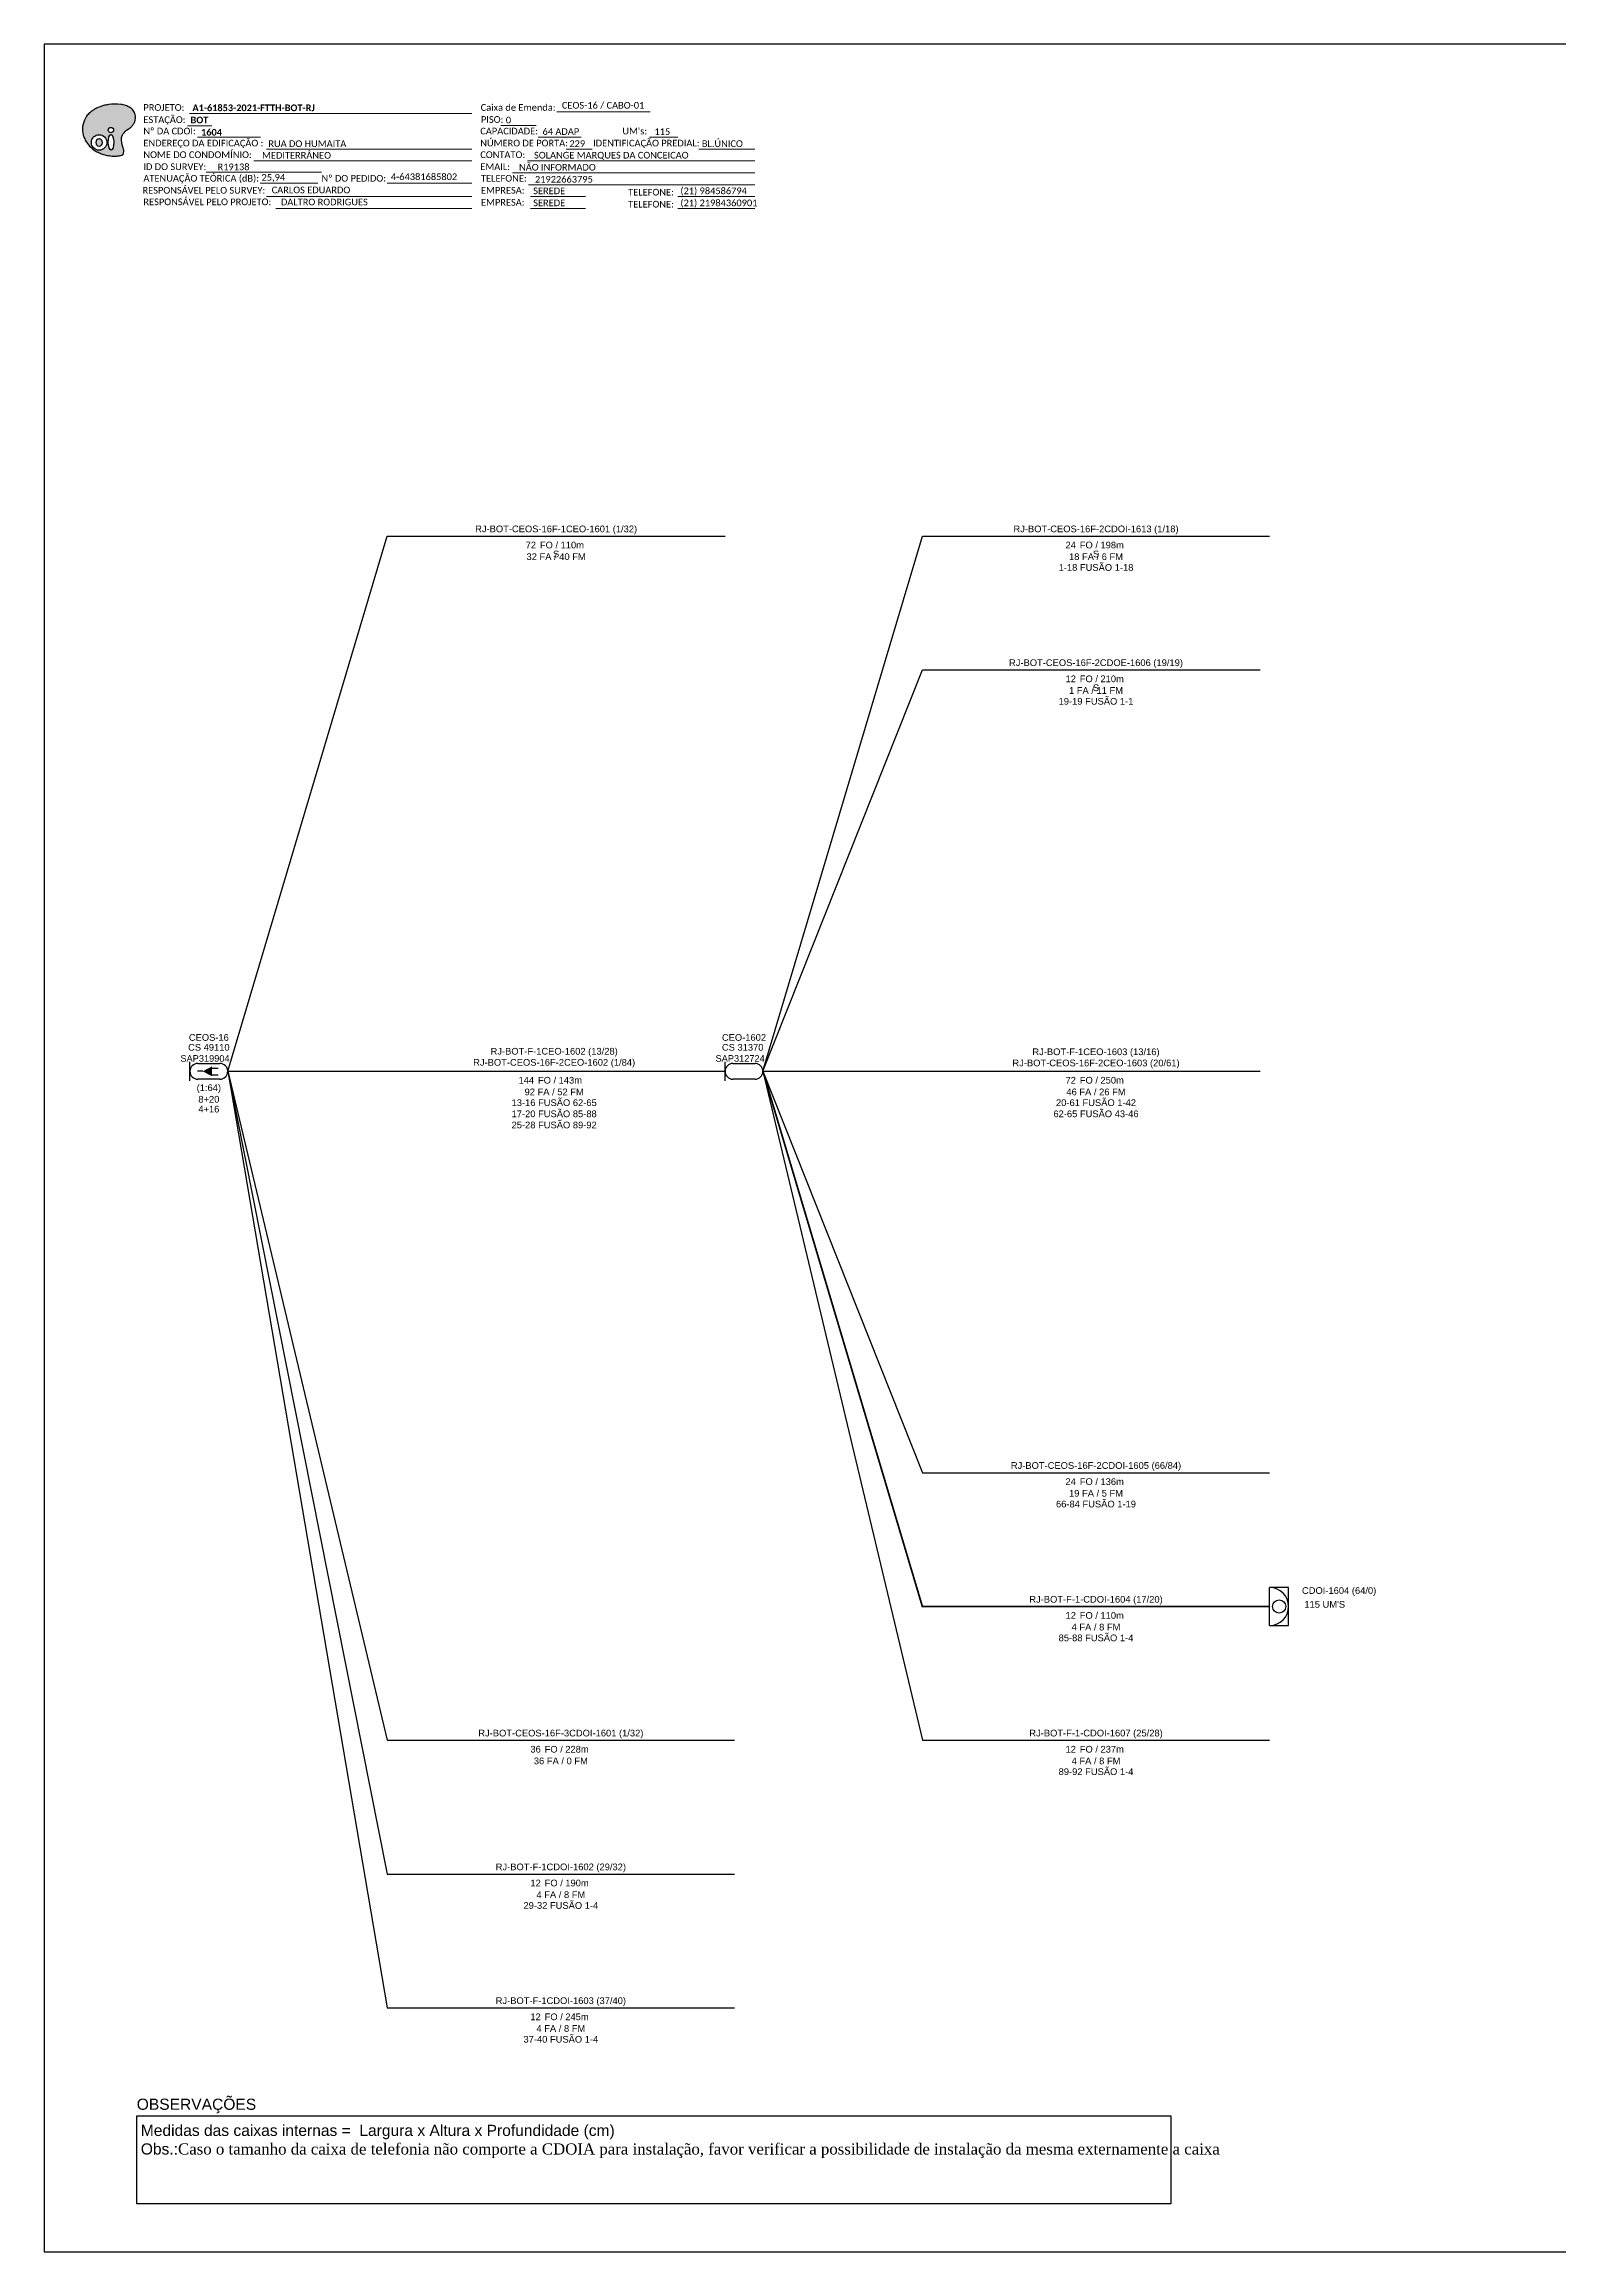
# Model space of a CAD drawing. Header units: metres. Extents: x -1286 to 467, y -500 to 94.
# Drawn here: x -1286 to -878, y -500 to 94 of the extents above; entities that cross this region are included whole.
import ezdxf
from ezdxf.enums import TextEntityAlignment as Align

# ---------------------------------------------------------------- set-up
doc = ezdxf.new("R2010")
doc.units = ezdxf.units.M
for name, color, linetype in [('CD a instalar', 1, 'Continuous'), ('CDOI', 1, 'Continuous'), ('CEO', 1, 'Continuous'), ('CEOS', 1, 'Continuous')]:
    doc.layers.add(name, color=color, linetype=linetype)
doc.layers.add('Texto_Cabos', color=1, linetype='Continuous', lineweight=20)
doc.styles.add('ARIAL', font='arial.ttf')
doc.styles.add('WMF-Calibri0', font='calibri.ttf')
doc.styles.add('WMF-Calibri1', font='calibrib.ttf')

# ---------------------------------------------------------------- blocks, each defined once
blk = doc.blocks.new('OI')
h = blk.add_hatch(color=40)
edge = h.paths.add_edge_path()
edge.add_spline(control_points=[(4.35, -0.67), (3.92, -0.99), (3.26, -1.5), (2.81, -2.59), (2.9, -3.5), (3.06, -4.27), (3.31, -4.85), (3.37, -5.39), (3.4, -5.88), (3.2, -6.4), (2.54, -6.61), (1.65, -6.63), (0.55, -6.67), (-0.56, -6.42), (-1.61, -6.14), (-2.77, -5.61), (-3.92, -4.77), (-4.89, -3.7), (-5.34, -2.65), (-5.6, -1.94), (-5.85, -0.96), (-5.71, 0.47), (-5.1, 2.02), (-4.14, 3.02), (-3.3, 3.61), (-2.37, 4.16), (-1.36, 4.44), (-0.56, 4.7), (0.79, 4.85), (2.24, 4.97), (3.79, 4.57), (4.67, 4.21), (5.44, 3.65), (5.76, 2.99), (6.03, 2.21), (6.01, 1.46), (5.72, 0.64), (5.31, 0.08), (4.88, -0.38), (4.51, -0.55), (4.35, -0.67)], knot_values=[0, 0, 0, 0, 1.60434, 2.417191, 3.427595, 4.282808, 4.776746, 5.304182, 5.888771, 6.258406, 6.858137, 7.79129, 8.986195, 10.124242, 11.187857, 12.242908, 13.953784, 15.414161, 16.515391, 17.349188, 17.675853, 19.552021, 21.515531, 22.568638, 23.63245, 24.621084, 25.782718, 26.745347, 27.142653, 29.870543, 31.004649, 31.921532, 32.709589, 33.801391, 34.042471, 35.192333, 35.971461, 36.628871, 37.254359, 37.836911, 37.836911, 37.836911, 37.836911], degree=3, periodic=0)
h.paths.add_polyline_path([(1.13, -0.87, -1), (-0.04, -0.87, -1)], flags=16)
edge = h.paths.add_edge_path(flags=16)
edge.add_ellipse((0.56, -3.59), major_axis=(-0.02, 1.71), ratio=0.361305, start_angle=0, end_angle=360)
h.paths.add_polyline_path([(-0.36, -3.62, -1), (-3.8, -3.62, -1)], flags=16)
edge = h.paths.add_edge_path(flags=0)
edge.add_ellipse((-2.08, -3.62), major_axis=(0, 0.885), ratio=0.758294, start_angle=0, end_angle=360)
at = {"color": 40}
for centre, radius in [((-2.08, -3.62), 1.72), ((0.54, -0.87), 0.587)]:
    blk.add_circle(centre, radius, dxfattribs=at)
blk.add_ellipse((-2.08, -3.62), major_axis=(0, 0.885), ratio=0.758294, start_param=-3.141592653589792, end_param=3.141592653589792, dxfattribs=at)
blk.add_ellipse((0.56, -3.59), major_axis=(-0.02, 1.71), ratio=0.361305, dxfattribs=at)
at = {"color": 40, "start_tangent": (-0.800898, -0.598801), "end_tangent": (-0.800898, -0.598801)}
blk.add_spline([(4.35, -0.67), (3.2, -1.78), (2.9, -2.54), (2.92, -3.55), (3.12, -4.38), (3.28, -4.85), (3.37, -5.37), (3.35, -5.95), (3.2, -6.29), (2.66, -6.55), (1.73, -6.63), (0.54, -6.62), (-0.58, -6.41), (-1.6, -6.11), (-2.56, -5.67), (-3.95, -4.67), (-4.89, -3.56), (-5.37, -2.56), (-5.64, -1.78), (-5.72, -1.46), (-5.63, 0.42), (-4.84, 2.22), (-4.13, 2.99), (-3.27, 3.62), (-2.4, 4.09), (-1.3, 4.47), (-0.37, 4.72), (0.02, 4.77), (2.75, 4.8), (3.85, 4.53), (4.69, 4.16), (5.31, 3.68), (5.85, 2.73), (5.93, 2.5), (5.94, 1.35), (5.67, 0.62), (5.29, 0.08), (4.84, -0.36), (4.35, -0.67)], degree=3, dxfattribs=at)

msp = doc.modelspace()

# ---------------------------------------------------------------- linework, layer by layer
msp.add_lwpolyline([(-1286.07, -499.81), (-445.07, -499.81), (-445.07, 94.19), (-1286.07, 94.19)], close=True)
at = {"color": 7, "lineweight": 0}
for points in [[(-1247.47, 72.24), (-1240.92, 72.24)], [(-1246.96, 75.52), (-1170.98, 75.52)], [(-1163.19, 72.28), (-1153.71, 72.28)], [(-1148.15, 76.01), (-1123.01, 76.01)], [(-1244.81, 69.17), (-1227.84, 69.17)], [(-1226.24, 65.93), (-1170.98, 65.93)], [(-1153.14, 69.17), (-1141.52, 69.17)], [(-1145.56, 65.93), (-1138.61, 65.93)], [(-1123.2, 69.17), (-1115.53, 69.17)], [(-1109.86, 65.93), (-1094.82, 65.93)], [(-1242.49, 59.75), (-1211.44, 59.75)], [(-1229.65, 62.82), (-1170.98, 62.82)], [(-1160.06, 59.58), (-1094.8, 59.58)], [(-1156.02, 62.82), (-1094.8, 62.82)], [(-1227.96, 56.79), (-1212.45, 56.79)], [(-1193.73, 56.79), (-1170.96, 56.79)], [(-1155.78, 56.34), (-1094.8, 56.34)], [(-1226.24, 53.23), (-1170.98, 53.23)], [(-1223.75, 49.99), (-1170.98, 49.99)], [(-1155.17, 53.23), (-1140.37, 53.23)], [(-1155.17, 49.99), (-1140.37, 49.99)], [(-1115.57, 53.23), (-1094.8, 53.23)], [(-1115.57, 49.99), (-1094.8, 49.99)]]:
    msp.add_lwpolyline(points, dxfattribs=at)
at = {"color": 0}
msp.add_lwpolyline([(-1261.13, -463.21), (-982.88, -463.21), (-982.88, -486.92), (-1261.13, -486.92)], close=True, dxfattribs=at)
at = {"layer": 'CD a instalar', "color": 7, "linetype": 'Continuous'}
for points in [[(-1236.65, -182.17), (-1193.75, -38.17), (-1102.85, -38.17)], [(-1092.65, -182.17), (-1049.75, -38.17), (-956.3, -38.17)], [(-1092.65, -182.17), (-1049.75, -74.17), (-958.85, -74.17)], [(-1236.65, -182.17), (-1193.75, -362.17), (-1100.3, -362.17)], [(-1236.65, -182.17), (-1193.75, -398.17), (-1100.3, -398.17)], [(-1236.65, -182.17), (-1193.75, -434.17), (-1100.3, -434.17)], [(-1236.65, -182.17), (-1188.86, -182.17), (-1102.85, -182.17)], [(-1092.65, -182.17), (-1049.75, -182.17), (-958.85, -182.17)], [(-1092.65, -182.17), (-1049.75, -290.17), (-956.3, -290.17)], [(-1092.65, -182.17), (-1049.75, -362.17), (-956.3, -362.17)]]:
    msp.add_lwpolyline(points, dxfattribs=at)
at = {"layer": 'CD a instalar', "color": 1, "linetype": 'Continuous', "const_width": 0.48}
msp.add_lwpolyline([(-1092.65, -182.17), (-1049.75, -326.17), (-956.3, -326.17)], dxfattribs=at)
at = {"layer": 'CDOI'}
for p, q in [((-951.2, -321.07), (-956.3, -321.07)), ((-951.21, -331.27), (-951.2, -321.07)), ((-956.31, -331.27), (-951.21, -331.27))]:
    msp.add_line(p, q, dxfattribs=at)
msp.add_lwpolyline([(-956.31, -331.27), (-956.3, -321.07)], dxfattribs=at)
msp.add_circle((-953.75, -326.17), 1.76, dxfattribs=at)
msp.add_arc((-956.3, -326.17), 5.1, 269.97241, 89.97241, dxfattribs=at)
at = {"layer": 'CEO', "color": 5}
for p, q in [((-1100.73, -180.05), (-1094.78, -180.05)), ((-1094.78, -184.29), (-1100.73, -184.29))]:
    msp.add_line(p, q, dxfattribs=at)
msp.add_lwpolyline([(-1102.85, -184.73), (-1102.85, -179.61)], dxfattribs=at)
for centre, start, end in [((-1100.73, -182.17), 90, 270), ((-1094.78, -182.17), 270, 90)]:
    msp.add_arc(centre, 2.12, start, end, dxfattribs=at)
at = {"layer": 'CEOS', "color": 7}
for p, q in [((-1244.73, -180.05), (-1238.78, -180.05)), ((-1238.78, -184.29), (-1244.73, -184.29))]:
    msp.add_line(p, q, dxfattribs=at)
for points in [[(-1246.85, -184.73), (-1246.85, -179.61)], [(-1243.4, -182.17), (-1244.83, -182.17)], [(-1241.05, -181.33), (-1239.24, -181.33)], [(-1241.05, -183.09), (-1239.24, -183.09)]]:
    msp.add_lwpolyline(points, dxfattribs=at)
msp.add_lwpolyline([(-1243.4, -182.17, 0, 2.62, 0), (-1240.94, -182.17, 2.62, 2.62, 0)], format="xyseb", dxfattribs=at)
for centre, start, end in [((-1244.73, -182.17), 90, 270), ((-1238.78, -182.17), 270, 90)]:
    msp.add_arc(centre, 2.12, start, end, dxfattribs=at)

# ---------------------------------------------------------------- block references
at = {"color": 7, "xscale": 1.213923925163967, "yscale": 1.213923925163967, "zscale": 1.213923925163967, "rotation": 0.1532896023949059}
msp.add_blockref('OI', (-1268.76, 72.14), dxfattribs=at)

# ---------------------------------------------------------------- texts
at = {"color": 7, "lineweight": 0, "style": 'WMF-Calibri0'}
for s, height, p in [('PROJETO:', 1.793, (-1259.36, 76.26)), ('Caixa de Emenda:', 1.7927, (-1168.6, 76.26)), ('ESTAÇÃO:', 1.793, (-1259.36, 72.98)), ('Nº DA CDOI:', 1.7927, (-1259.36, 69.91)), ('CAPACIDADE:', 1.7927, (-1168.71, 69.91)), ('PISO:', 1.793, (-1168.53, 73.03)), ("UM's:", 1.793, (-1130.47, 69.91)), ('ENDEREÇO DA EDIFICAÇÃO :', 1.7927, (-1259.36, 66.68)), ('NOME DO CONDOMÍNIO:', 1.7927, (-1259.36, 63.56)), ('CONTATO:', 1.793, (-1168.71, 63.56)), ('NÚMERO DE PORTA:', 1.7927, (-1168.71, 66.68)), ('IDENTIFICAÇÃO PREDIAL:', 1.7927, (-1138.34, 66.68)), ('ATENUAÇÃO TEÓRICA (dB):', 1.7927, (-1259.36, 57.21)), ('ID DO SURVEY:', 1.7927, (-1259.36, 60.33)), ('EMAIL:', 1.793, (-1168.71, 60.33)), ('RESPONSÁVEL PELO SURVEY:', 1.7927, (-1259.6, 53.98)), ('Nº DO PEDIDO:', 1.7927, (-1211.44, 57.21)), ('TELEFONE:', 1.793, (-1168.53, 57.21)), ('EMPRESA:', 1.793, (-1168.53, 53.98)), ('TELEFONE:', 1.793, (-1128.93, 53.47)), ('RESPONSÁVEL PELO PROJETO:', 1.7927, (-1259.36, 50.87)), ('EMPRESA:', 1.793, (-1168.53, 50.74)), ('TELEFONE:', 1.793, (-1128.93, 50.24))]:
    msp.add_text(s, height=height, dxfattribs=at).set_placement(p)
at = {"color": 7}
for s, height, style, p in [('A1-61853-2021-FTTH-BOT-RJ', 1.7927, 'WMF-Calibri1', (-1246.16, 76.17)), ('CEOS-16 / CABO-01', 1.7927, 'WMF-Calibri0', (-1146.75, 76.85)), ('BOT', 1.793, 'WMF-Calibri1', (-1246.68, 72.89)), ('0', 1.79, 'WMF-Calibri0', (-1161.84, 72.88)), ('64 ADAP', 1.793, 'WMF-Calibri0', (-1151.96, 69.79)), ('115', 1.793, 'WMF-Calibri0', (-1121.85, 69.77)), ('MEDITERRÂNEO', 1.7927, 'WMF-Calibri0', (-1227.45, 63.39)), ('RUA DO HUMAITA ', 1.7927, 'WMF-Calibri0', (-1225.73, 66.52)), ('229', 1.793, 'WMF-Calibri0', (-1144.74, 66.53)), ('BL.ÚNICO', 1.793, 'WMF-Calibri0', (-1109.1, 66.53)), ('R19138', 1.793, 'WMF-Calibri0', (-1239.4, 60.28)), ('4-64381685802', 1.7927, 'WMF-Calibri0', (-1192.78, 57.62)), ('NÃO INFORMADO', 1.7927, 'WMF-Calibri0', (-1158.28, 60.18)), ('SOLANGE MARQUES DA CONCEICAO', 1.7927, 'WMF-Calibri0', (-1154.25, 63.42)), ('25,94', 1.793, 'WMF-Calibri0', (-1227.58, 57.45)), ('CARLOS EDUARDO', 1.7927, 'WMF-Calibri0', (-1224.84, 54.07)), ('SEREDE', 1.793, 'WMF-Calibri0', (-1154.47, 53.83)), ('21922663795', 1.7927, 'WMF-Calibri0', (-1154, 56.94)), ('(21) 984586794', 1.7927, 'WMF-Calibri0', (-1114.86, 53.83)), ('DALTRO RODRIGUES', 1.7927, 'WMF-Calibri0', (-1222.35, 50.83)), ('SEREDE', 1.793, 'WMF-Calibri0', (-1154.47, 50.59)), ('(21) 21984360901', 1.7927, 'WMF-Calibri0', (-1114.86, 50.59))]:
    msp.add_text(s, height=height, dxfattribs=dict(at, style=style)).set_placement(p)
at = {"color": 7, "style": 'WMF-Calibri1'}
msp.add_text('1604', height=1.793, dxfattribs=at).set_placement((-1241.03, 69.6), align=Align.CENTER)
at = {"style": 'ARIAL'}
msp.add_text('OBSERVAÇÕES', height=3, dxfattribs=at).set_placement((-1261.15, -461.59))
at = {"insert": (-1260.06, -465.62), "char_height": 3, "width": 277.1819, "attachment_point": 1, "style": 'ARIAL'}
msp.add_mtext('Medidas das caixas internas =  Largura x Altura x Profundidade (cm)\\PObs.:{\\fTimes New Roman|b0|i0|c0|p16;Caso o tamanho da caixa de telefonia não comporte a CDOIA para instalação, favor verificar a possibilidade de instalação da mesma externamente a caixa}', dxfattribs=at)
at = {"layer": 'CDOI', "color": 1, "style": 'ARIAL'}
for s, p in [('CDOI-1604 (64/0)', (-947.6, -321.87)), ("115 UM'S", (-946.96, -325.6))]:
    msp.add_text(s, height=1.8, rotation=359.97241, dxfattribs=at).set_placement(p, align=Align.MIDDLE_LEFT)
at = {"layer": 'CEO', "color": 5, "style": 'ARIAL'}
for s, height, p in [('CEO-1602', 1.798, (-1097.75, -173.06)), ('SAP312724   ', 1.7739, (-1097.75, -178.71)), ('CS 31370 ', 1.798, (-1097.75, -175.72))]:
    msp.add_text(s, height=height, dxfattribs=at).set_placement(p, align=Align.MIDDLE_CENTER)
at = {"layer": 'CEOS', "color": 7, "style": 'ARIAL'}
for s, height, p in [('CEOS-16', 1.798, (-1241.75, -173.06)), ('SAP319904   ', 1.7739, (-1241.75, -178.71)), ('CS 49110', 1.798, (-1241.75, -175.72))]:
    msp.add_text(s, height=height, dxfattribs=at).set_placement(p, align=Align.MIDDLE_CENTER)
for s, p in [('(1:64)', (-1241.75, -185.69)), ('8+20', (-1241.75, -188.79)), ('4+16', (-1241.75, -191.45))]:
    msp.add_text(s, height=1.798, dxfattribs=at).set_placement(p, align=Align.TOP_CENTER)
at = {"layer": 'Texto_Cabos', "color": 7, "style": 'ARIAL'}
for s, p in [('72', (-1153.7, -40.57)), ('FO /', (-1147.78, -40.57)), ('24', (-1008.43, -40.57)), ('FO /', (-1002.5, -40.57)), ('12', (-1008.43, -76.57)), ('FO /', (-1002.5, -76.57)), ('144', (-1154.23, -184.57)), ('FO /', (-1148.3, -184.57)), ('72', (-1008.43, -184.57)), ('FO /', (-1002.5, -184.57)), ('24', (-1008.43, -292.57)), ('FO /', (-1002.5, -292.57)), ('36', (-1152.43, -364.57)), ('FO /', (-1146.5, -364.57)), ('12', (-1008.42, -364.57)), ('FO /', (-1002.5, -364.57)), ('12', (-1152.43, -400.57)), ('FO /', (-1146.5, -400.57)), ('12', (-1152.43, -436.57)), ('FO /', (-1146.5, -436.57))]:
    msp.add_text(s, height=1.8, dxfattribs=at).set_placement(p, align=Align.MIDDLE_RIGHT)
for s, p in [('110m', (-1147.1, -40.57)), ('198m', (-1001.83, -40.57)), ('210m', (-1001.83, -76.57)), ('143m', (-1147.63, -184.57)), ('250m', (-1001.83, -184.57)), ('136m', (-1001.83, -292.57)), ('228m', (-1145.83, -364.57)), ('237m', (-1001.82, -364.57)), ('190m', (-1145.83, -400.57)), ('245m', (-1145.83, -436.57))]:
    msp.add_text(s, height=1.8, dxfattribs=at).set_placement(p, align=Align.MIDDLE_LEFT)
for s, p in [('32 FA / 40 FM', (-1148.3, -43.71)), ('S', (-1148.3, -42.97)), ('18 FA / 6 FM', (-1003.03, -43.71)), ('S', (-1003.03, -42.97)), ('1 FA / 11 FM', (-1003.03, -79.71)), ('S', (-1003.03, -78.97)), ('92 FA / 52 FM', (-1148.83, -187.71)), ('46 FA / 26 FM', (-1003.03, -187.71)), ('19 FA / 5 FM', (-1003.03, -295.71)), ('36 FA / 0 FM', (-1147.03, -367.71)), ('4 FA / 8 FM', (-1003.02, -367.71)), ('4 FA / 8 FM', (-1147.03, -403.71)), ('4 FA / 8 FM', (-1147.03, -439.71))]:
    msp.add_text(s, height=1.8, dxfattribs=at).set_placement(p, align=Align.MIDDLE_CENTER)
at = {"layer": 'Texto_Cabos', "color": 1, "style": 'ARIAL'}
for s, p in [('12', (-1008.43, -328.57)), ('FO /', (-1002.5, -328.57))]:
    msp.add_text(s, height=1.8, dxfattribs=at).set_placement(p, align=Align.MIDDLE_RIGHT)
msp.add_text('4 FA / 8 FM', height=1.8, dxfattribs=at).set_placement((-1003.03, -331.71), align=Align.MIDDLE_CENTER)
msp.add_text('110m', height=1.8, dxfattribs=at).set_placement((-1001.83, -328.57), align=Align.MIDDLE_LEFT)
at = {"layer": 'Texto_Cabos', "color": 7, "char_height": 1.8, "style": 'ARIAL'}
for s, insert, attachment_point in [('RJ-BOT-CEOS-16F-1CEO-1601 (1/32)', (-1148.3, -36.5), 5), ('RJ-BOT-CEOS-16F-2CDOI-1613 (1/18)', (-1003.03, -36.5), 5), ('1-18 FUSÃO 1-18', (-1003.03, -45.71), 2), ('RJ-BOT-CEOS-16F-2CDOE-1606 (19/19)', (-1003.03, -72.5), 5), ('19-19 FUSÃO 1-1', (-1003.03, -81.71), 2), ('RJ-BOT-F-1CEO-1602 (13/28)\\PRJ-BOT-CEOS-16F-2CEO-1602 (1/84)', (-1148.83, -178.54), 5), ('RJ-BOT-F-1CEO-1603 (13/16)\\PRJ-BOT-CEOS-16F-2CEO-1603 (20/61)', (-1003.03, -178.69), 5), ('13-16 FUSÃO 62-65\\P17-20 FUSÃO 85-88\\P25-28 FUSÃO 89-92', (-1148.83, -189.71), 2), ('20-61 FUSÃO 1-42\\P62-65 FUSÃO 43-46', (-1003.03, -189.71), 2), ('RJ-BOT-CEOS-16F-2CDOI-1605 (66/84)', (-1003.03, -288.5), 5), ('66-84 FUSÃO 1-19', (-1003.03, -297.71), 2), ('RJ-BOT-CEOS-16F-3CDOI-1601 (1/32)', (-1147.03, -360.5), 5), ('RJ-BOT-F-1-CDOI-1607 (25/28)', (-1003.02, -360.5), 5), ('89-92 FUSÃO 1-4', (-1003.02, -369.71), 2), ('RJ-BOT-F-1CDOI-1602 (29/32)', (-1147.03, -396.5), 5), ('29-32 FUSÃO 1-4', (-1147.03, -405.71), 2), ('RJ-BOT-F-1CDOI-1603 (37/40)', (-1147.03, -432.5), 5), ('37-40 FUSÃO 1-4', (-1147.03, -441.71), 2)]:
    msp.add_mtext(s, dxfattribs=dict(at, insert=insert, attachment_point=attachment_point))
at = {"layer": 'Texto_Cabos', "insert": (-1003.03, -324.5), "char_height": 1.8, "attachment_point": 5, "style": 'ARIAL'}
msp.add_mtext('RJ-BOT-F-1-CDOI-1604 (17/20)', dxfattribs=at)
at = {"layer": 'Texto_Cabos', "color": 1, "insert": (-1003.03, -333.71), "char_height": 1.8, "attachment_point": 2, "style": 'ARIAL'}
msp.add_mtext('85-88 FUSÃO 1-4', dxfattribs=at)

doc.saveas('drawing.dxf')
